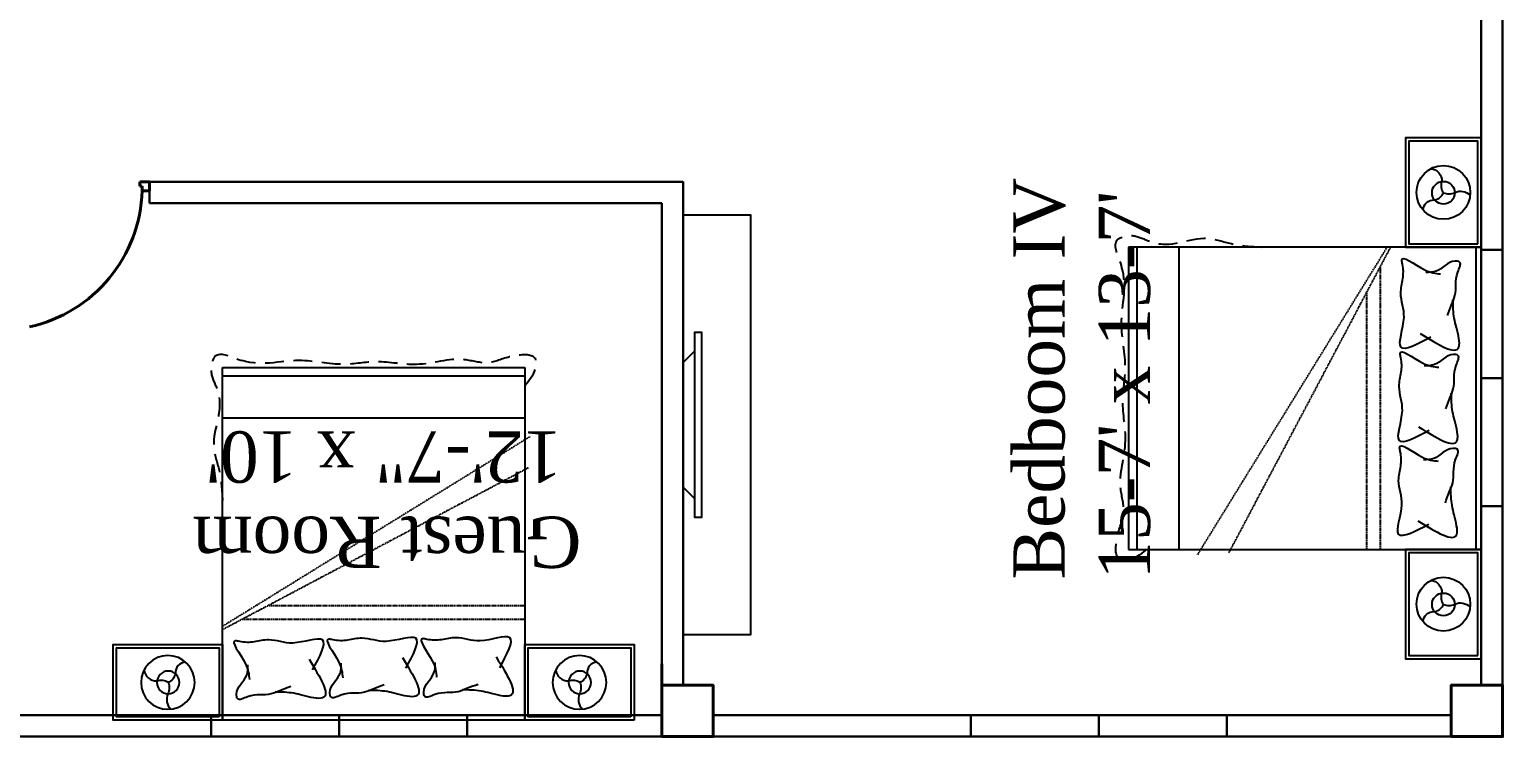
# Model space of a CAD drawing. Header units: inches. Extents: x -79350 to 491628, y -93215 to 155882.
# Drawn here: x 13353.8 to 13699, y 151797.5 to 151963.2 of the extents above; entities that cross this region are included whole.
import ezdxf

# ---------------------------------------------------------------- set-up
doc = ezdxf.new("R2010")
doc.units = ezdxf.units.IN
doc.header["$MEASUREMENT"] = 0
doc.linetypes.add('DASHED2', pattern=[0.375, 0.25, -0.125])
doc.layers.get('0').update_dxf_attribs({"lineweight": 30})
doc.layers.add('Column', color=1, linetype='Continuous', lineweight=30)
doc.layers.add('Letter', color=7, linetype='Continuous', lineweight=20)
doc.layers.add('Door', color=7, linetype='Continuous', lineweight=40, true_color=0x763422)
doc.layers.add('Window', color=7, linetype='Continuous', lineweight=30, true_color=0x6b99dd)
doc.layers.add('FURHATCH', color=57, linetype='Continuous')
doc.layers.add('FURNITURE', color=53, linetype='Continuous')
doc.styles.get("Standard").update_dxf_attribs({"font": 'times.ttf', "height": 12})

# ---------------------------------------------------------------- blocks, each defined once
blk = doc.blocks.new('yq_bed_01')
at = {"linetype": 'Continuous', "ltscale": 1000}
for p, q in [((2100, 899.9999999999999), (5.510910596163089e-14, 900)), ((5.510910596163089e-14, 900), (-5.510910596163089e-14, -900)), ((2100, -900.0000000000001), (2100, 899.9999999999999)), ((-5.510910596163089e-14, -900), (2100, -900.0000000000001))]:
    blk.add_line(p, q, dxfattribs=at)
at = {"linetype": 'Continuous'}
for points in [[(1.338871111136684e-09, 1550.00000000096), (1.338831310115712e-09, 900.0000000009604), (450.0000000013388, 900.0000000009604), (450.0000000013388, 1550.00000000096)], [(1.338721091903789e-09, -900.0000000009604), (1.338681290882816e-09, -1550.00000000096), (450.0000000013387, -1550.00000000096), (450.0000000013387, -900.0000000009604)]]:
    blk.add_lwpolyline(points, close=True, dxfattribs=at)
for centre in [(225.0000000013389, 1225.000000000495), (225.0000000013387, -1225.000000001426)]:
    blk.add_circle(centre, 160, dxfattribs=at)
at = {"layer": 'FURHATCH', "linetype": 'Continuous', "ltscale": 1000}
for p, q in [((30.00000000000006, 900), (29.99999999999994, -900)), ((1800, -899.9999999953726), (1800, 900.0000000046274)), ((2050, -899.9999999953726), (2050, 900.0000000046274))]:
    blk.add_line(p, q, dxfattribs=at)
at = {"layer": 'FURHATCH', "linetype": 'DASHED2', "ltscale": 0.5}
for p, q in [((540, -900), (1503.713696997263, 921.2064273132709)), ((560, -900), (1689.19868926052, 930.8591028545924)), ((600, 900), (600, -782.0792313520797)), ((680, 900), (680.0000000001164, -624.8515398217423))]:
    blk.add_line(p, q, dxfattribs=at)
at = {"layer": 'FURHATCH', "linetype": 'Continuous'}
for points in [[(20.00000000133887, 1530.00000000096), (20.00000000133883, 920.0000000009604), (430.0000000013388, 920.0000000009604), (430.0000000013388, 1530.00000000096)], [(20.00000000133872, -920.0000000009604), (20.00000000133868, -1530.00000000096), (430.0000000013387, -1530.00000000096), (430.0000000013387, -920.0000000009604)]]:
    blk.add_lwpolyline(points, close=True, dxfattribs=at)
for points in [[(346.2575880154619, 1329.386768075055, -0.3988258043245234), (279.7656815341907, 1269.588569207292, 0.06919715807718901), (272.9218066114991, 1268.821386489755, 0.2407135527640156), (225.0000000014553, 1226.600000000763, -0.2407135527640156)], [(225.0000000022411, 1226.600000000122, 0.228098978405286), (157.5002380912484, 1225.000000002445, -0.3176464734644024), (65.94707350045799, 1242.382939083327)], [(300.0269745425613, 1083.681377410714, -0.4147115204191478), (234.7326489791159, 1159.786428008054, 0.258085765395507), (225.0000000009023, 1226.600000001083)], [(346.2575880154617, -1120.613231926865, -0.3988258043245234), (279.7656815341906, -1180.411430794629, 0.06919715807718901), (272.921806611499, -1181.178613512166, 0.2407135527640156), (225.0000000014551, -1223.400000001158, -0.2407135527640156)], [(225.0000000022409, -1223.400000001799, 0.228098978405286), (157.5002380912482, -1224.999999999476, -0.3176464734644024), (65.94707350045785, -1207.617060918594)], [(300.0269745425612, -1366.318622591207, -0.4147115204191478), (234.7326489791157, -1290.213571993867, 0.258085765395507), (225.0000000009021, -1223.400000000838)]]:
    blk.add_lwpolyline(points, format="xyb", dxfattribs=at)
for centre in [(225.0000000013389, 1226.600000000471), (225.0000000013387, -1223.400000001449)]:
    blk.add_circle(centre, 67.51872228139545, dxfattribs=at)
at = {"layer": 'FURHATCH', "linetype": 'DASHED2', "ltscale": 451.9479216030499}
blk.add_open_spline([(1992.497528850217, 899.9999999953724), (2071.416532757343, 970.136232897872), (2189.017096127965, 998.9757314840098), (2167.208028528141, 789.0667967306216), (2108.218635069439, 681.5240320206502), (2173.29545285413, 490.8348810508613), (2091.019209546852, 271.6293533776478), (2149.713182672393, 27.51018606114654), (2099.512129408191, -200.2132188424586), (2173.29545285413, -483.7444795005141), (2083.047919062432, -701.2485137384211), (2208.66915022023, -947.9640094996431), (2066.094782992383, -979.4297401940568), (1864.165306138573, -866.6388499619208), (1698.893659746391, -991.2295126640239), (1474.193384354352, -909.2274637914089), (1367.636615363066, -903.1812790987316), (1308.058554967516, -900.0000000046276)], degree=3, knots=[0, 0, 0, 0, 140.356688476182, 240.8554446873909, 374.2720853286543, 514.6287738048363, 800.9606172929268, 1037.309606452833, 1234.977718241969, 1501.883052090467, 1872.056655095536, 1990.732643233896, 2052.345441917744, 2125.407537265897, 2467.000811467907, 2608.004871155151, 2786.638855637272, 2786.638855637272, 2786.638855637272, 2786.638855637272], dxfattribs=at)
at = {"layer": 'FURHATCH', "linetype": 'Continuous', "ltscale": 1000}
for points, knots in [([(376.4357938683825, 729.2805011264863), (269.6375419715187, 795.0095503582852), (111.6824387308444, 892.2231149336149), (155.9027801490157, 709.9490957812523), (179.1826986932429, 622.5066939702665), (180.3051296313061, 565.4578311295481), (181.0476048873971, 527.7206594081072)], [0, 0, 0, 0, 257.1921423105975, 380.3883553313707, 440.1887608689407, 557.0453405879102, 557.0453405879102, 557.0453405879102, 557.0453405879102]), ([(312.5066826232942, 750.2483248663484), (392.0812414134853, 793.086885572935), (546.338175378507, 876.1303247140022), (460.6417720663595, 661.3717470882111), (480.2018965295284, 561.7311125022534), (497.8692795033567, 483.8138485800009), (475.5973541195272, 402.3293162517365), (474.7807290259516, 340.000486654404), (499.2186329888646, 246.4682276838284), (355.2370726498775, 364.7113911938795), (285.03291723656, 371.5201982290891), (256.1171404676279, 374.3246183254814)], [0, 0, 0, 0, 197.9852202442749, 383.7984590752486, 461.5368521979622, 537.0636092165665, 629.1387148429394, 719.3419847781337, 744.1837658051679, 895.0413466245873, 1000.692483193347, 1000.692483193347, 1000.692483193347, 1000.692483193347]), ([(213.0313296819805, 621.6646077015321), (205.7718325055903, 600.7873864464636), (192.0700961856637, 561.3832550336374), (152.999172840151, 477.3900947899383), (177.7629958589096, 400.1302727664297), (122.7975912616821, 302.4079651112261), (209.8795563856839, 290.401648437808), (255.8120510623558, 365.6311800547992), (321.9321532460162, 365.809933655546), (343.440231698798, 365.868080063985)], [0, 0, 0, 0, 70.31432678365843, 132.7128231740299, 281.0688598070606, 345.0302338193085, 373.1437014927582, 508.8994229729173, 574.3491484911432, 574.3491484911432, 574.3491484911432, 574.3491484911432]), ([(373.314215746941, 170.3059641166473), (266.5159638499608, 236.0350133484462), (108.5608606092865, 333.2485779237759), (152.7812020274578, 150.9745587714133), (176.061120571685, 63.53215696042751), (177.1835515097482, 6.483294119709161), (177.9260267659556, -31.25387760173181)], [0, 0, 0, 0, 257.1921423105975, 380.3883553313707, 440.1887608689407, 557.0453405879102, 557.0453405879102, 557.0453405879102, 557.0453405879102]), ([(309.3851045017364, 191.2737878565094), (388.9596632919274, 234.112348563096), (543.2165972570656, 317.1557877041632), (457.5201939448016, 102.3972100783721), (477.0803184079705, 2.756575492414384), (494.7477013819152, -75.16068842983807), (472.4757759979693, -156.6452207581024), (471.6591509043938, -218.9740503554349), (496.0970548673067, -312.5063093260106), (352.1154945283197, -194.2631458159595), (281.9113391150022, -187.4543387807499), (252.9955623460701, -184.6499186843576)], [0, 0, 0, 0, 197.9852202442749, 383.7984590752486, 461.5368521979622, 537.0636092165665, 629.1387148429394, 719.3419847781337, 744.1837658051679, 895.0413466245873, 1000.692483193347, 1000.692483193347, 1000.692483193347, 1000.692483193347]), ([(209.9097515604226, 62.69007069169309), (202.6502543840325, 41.81284943662466), (188.9485180641059, 2.408718023798417), (149.8775947187096, -81.58444221990068), (174.6414177373517, -158.8442642434093), (119.6760131402407, -256.5665718986129), (206.757978264126, -268.5728885720309), (252.6904729407979, -193.3433569550398), (318.8105751244584, -193.164603354293), (340.3186535772402, -193.106456945854)], [0, 0, 0, 0, 70.31432678365843, 132.7128231740299, 281.0688598070606, 345.0302338193085, 373.1437014927582, 508.8994229729173, 574.3491484911432, 574.3491484911432, 574.3491484911432, 574.3491484911432]), ([(363.4418546000961, -385.1807632699492), (256.6436027031159, -319.4517140381504), (98.68849946244153, -222.2381494628207), (142.9088408806128, -404.5121686151833), (166.1887594248401, -491.9545704261691), (167.3111903629033, -549.0034332668874), (168.0536656189942, -586.7406049883284)], [0, 0, 0, 0, 257.1921423105975, 380.3883553313707, 440.1887608689407, 557.0453405879102, 557.0453405879102, 557.0453405879102, 557.0453405879102]), ([(299.5127433548914, -364.2129395300872), (379.0873021450825, -321.3743788235006), (533.3442361101042, -238.3309396824334), (447.6478327979567, -453.0895173082245), (467.2079572611255, -552.7301518941822), (484.8753402349539, -630.6474158164347), (462.6034148511243, -712.131948144699), (461.7867897575488, -774.4607777420315), (486.2246937204617, -867.9930367126071), (342.2431333814747, -749.749873202556), (272.0389779681572, -742.9410661673464), (243.1232011992251, -740.1366460709542)], [0, 0, 0, 0, 197.9852202442749, 383.7984590752486, 461.5368521979622, 537.0636092165665, 629.1387148429394, 719.3419847781337, 744.1837658051679, 895.0413466245873, 1000.692483193347, 1000.692483193347, 1000.692483193347, 1000.692483193347]), ([(200.0373904135776, -492.7966566949035), (192.7778932371875, -513.6738779499719), (179.0761569172609, -553.0780093627982), (140.0052335717482, -637.0711696064973), (164.7690565905068, -714.3309916300059), (109.8036519932793, -812.0532992852095), (196.885617117281, -824.0596159586275), (242.8181117939529, -748.8300843416364), (308.9382139776134, -748.6513307408895), (330.4462924303952, -748.5931843324506)], [0, 0, 0, 0, 70.31432678365843, 132.7128231740299, 281.0688598070606, 345.0302338193085, 373.1437014927582, 508.8994229729173, 574.3491484911432, 574.3491484911432, 574.3491484911432, 574.3491484911432])]:
    blk.add_open_spline(points, degree=3, knots=knots, dxfattribs=at)
blk = doc.blocks.new('yq_tvcab_01')
blk.add_lwpolyline([(0, -1250.000000000002), (0, 1250.000000000002), (400, 1250.000000000002), (400, -1250.000000000002)], close=True)
at = {"layer": 'FURHATCH'}
blk.add_line((66.97311472690308, 550.0000000000016), (66.97311472690308, -549.9999999999984), dxfattribs=at)
blk.add_lwpolyline([(0, -370.4694876417111), (66.97311472690308, -438.0154415742362), (66.97311472690308, -549.9999999999984), (111.9731147269031, -549.9999999999984), (111.9731147269031, 550.0000000000016), (66.97311472690308, 550.0000000000016), (66.97311472690308, 438.0154415742394), (0, 370.4694876417143)], close=True, dxfattribs=at)

msp = doc.modelspace()

# ---------------------------------------------------------------- linework, layer by layer
for p, q in [((13699, 151802.5), (13699, 152282.5)), ((13694, 151809.5), (13694, 151965.5)), ((13382, 151927.5), (13506.96386875153, 151927.5)), ((13507, 151809.5), (13507, 151927.5031040084)), ((13382, 151922.5), (13502, 151922.5)), ((13502, 151802.5), (13502, 151922.5)), ((13351, 151802.5), (13502, 151802.5)), ((13514, 151802.5), (13687, 151802.5)), ((13699, 151802.5), (13699, 151797.5)), ((13094, 151797.5), (13694, 151797.5)), ((13694, 151797.5), (13699, 151797.5))]:
    msp.add_line(p, q)
at = {"linetype": 'ByBlock'}
msp.add_line((13382, 151922.5), (13382, 151927.5), dxfattribs=at)
at = {"layer": 'Column', "lineweight": 40}
for p, q in [((13510.5, 151809.5), (13502, 151809.5)), ((13687, 151809.5), (13687, 151797.5)), ((13699, 151809.5), (13687, 151809.5)), ((13699, 151797.5), (13699, 151809.5)), ((13502, 151797.5), (13510.5, 151797.5)), ((13687, 151797.5), (13699, 151797.5))]:
    msp.add_line(p, q, dxfattribs=at)
at = {"layer": 'Column'}
for p, q in [((13502, 151802.5), (13502, 151797.5)), ((13699, 151797.5), (13699, 151802.5)), ((13502, 151797.5), (13507, 151797.5)), ((13694, 151797.5), (13699, 151797.5))]:
    msp.add_line(p, q, dxfattribs=at)
at = {"layer": 'Column', "color": 7, "lineweight": 40}
for points in [[(13502, 151802.5), (13502, 151814.5)], [(13514, 151809.5), (13514, 151802.5)]]:
    msp.add_lwpolyline(points, dxfattribs=at)
for points in [[(13502, 151797.5), (13502, 151809.5), (13514, 151809.5), (13514, 151797.5)], [(13502, 151797.5), (13502, 151809.5), (13514, 151809.5), (13514, 151797.5)], [(13687, 151797.5), (13687, 151809.5), (13699, 151809.5), (13699, 151797.5)], [(13687, 151797.5), (13687, 151809.5), (13699, 151809.5), (13699, 151797.5)]]:
    msp.add_lwpolyline(points, close=True, dxfattribs=at)
at = {"layer": 'Door', "linetype": 'ByBlock', "lineweight": 40}
for p, q in [((13379.69685039371, 151926.437007874), (13379.69685039371, 151927.5)), ((13379.69685039371, 151927.5), (13382, 151927.5)), ((13380.2283464567, 151926.437007874), (13379.69685039371, 151926.437007874)), ((13380.2283464567, 151925.374015748), (13380.2283464567, 151926.437007874)), ((13382, 151925.374015748), (13380.2283464567, 151925.374015748)), ((13382, 151927.5), (13382, 151925.374015748))]:
    msp.add_line(p, q, dxfattribs=at)
msp.add_arc((13346.61417322834, 151926.3276193254), 33.62769694178159, 282.3989845791843, 358.3750065933986, dxfattribs=at)
at = {"layer": 'Window'}
for p, q in [((13694, 151851.5), (13694, 151911.5)), ((13694, 151911.5), (13699, 151911.5)), ((13699, 151911.5), (13699, 151851.5)), ((13694, 151881.5), (13699, 151881.5)), ((13699, 151851.5), (13694, 151851.5)), ((13396.40640755382, 151802.5), (13456.40640755382, 151802.5)), ((13396.40640755382, 151797.5), (13396.40640755382, 151802.5)), ((13426.40640755382, 151802.5), (13426.40640755382, 151797.5)), ((13456.40640755382, 151802.5), (13456.40640755382, 151797.5)), ((13574.40640755382, 151802.5), (13634.40640755382, 151802.5)), ((13574.40640755382, 151797.5), (13574.40640755382, 151802.5)), ((13604.40640755382, 151802.5), (13604.40640755382, 151797.5)), ((13634.40640755382, 151802.5), (13634.40640755382, 151797.5)), ((13456.40640755382, 151797.5), (13396.40640755382, 151797.5)), ((13634.40640755382, 151797.5), (13574.40640755382, 151797.5))]:
    msp.add_line(p, q, dxfattribs=at)

# ---------------------------------------------------------------- block references
at = {"layer": 'FURNITURE', "color": 7, "linetype": 'ByBlock', "lineweight": 40, "xscale": 0.03937007874015748, "yscale": 0.03937007874015748, "zscale": 0.03937007874015748, "rotation": 180.0000000000058}
msp.add_blockref('yq_bed_01', (13694.00000000004, 151876.7516504943), dxfattribs=at)
at = {"layer": 'FURNITURE', "linetype": 'ByBlock', "lineweight": 40, "xscale": 0.03937007874015748, "yscale": 0.03937007874015748, "zscale": 0.03937007874015748}
msp.add_blockref('yq_tvcab_01', (13507, 151870.5154300219), dxfattribs=at)
at = {"layer": 'FURNITURE', "linetype": 'ByBlock', "lineweight": 40, "xscale": 0.03937007874015748, "yscale": -0.03937007874015748, "zscale": 0.03937007874015748, "rotation": 90}
msp.add_blockref('yq_bed_01', (13434.5, 151801.3188976378), dxfattribs=at)

# ---------------------------------------------------------------- texts
at = {"layer": 'Letter', "char_height": 12, "attachment_point": 1}
for s, width, heights, insert, rotation in [(" Bedboom IV^J 15-7' x 13-7'", 143.706331249472, [47.60666791908145], (13584.38253699003, 151829.7505390222), 90), ('Guest Room^J 12\'-7" x 10\'', 159.6276680619922, [0], (13483.17081098307, 151836.9813109974), 180)]:
    msp.add_mtext_dynamic_manual_height_columns(s, width=width, gutter_width=60, heights=heights, dxfattribs=dict(at, insert=insert, rotation=rotation))

doc.saveas('drawing.dxf')
